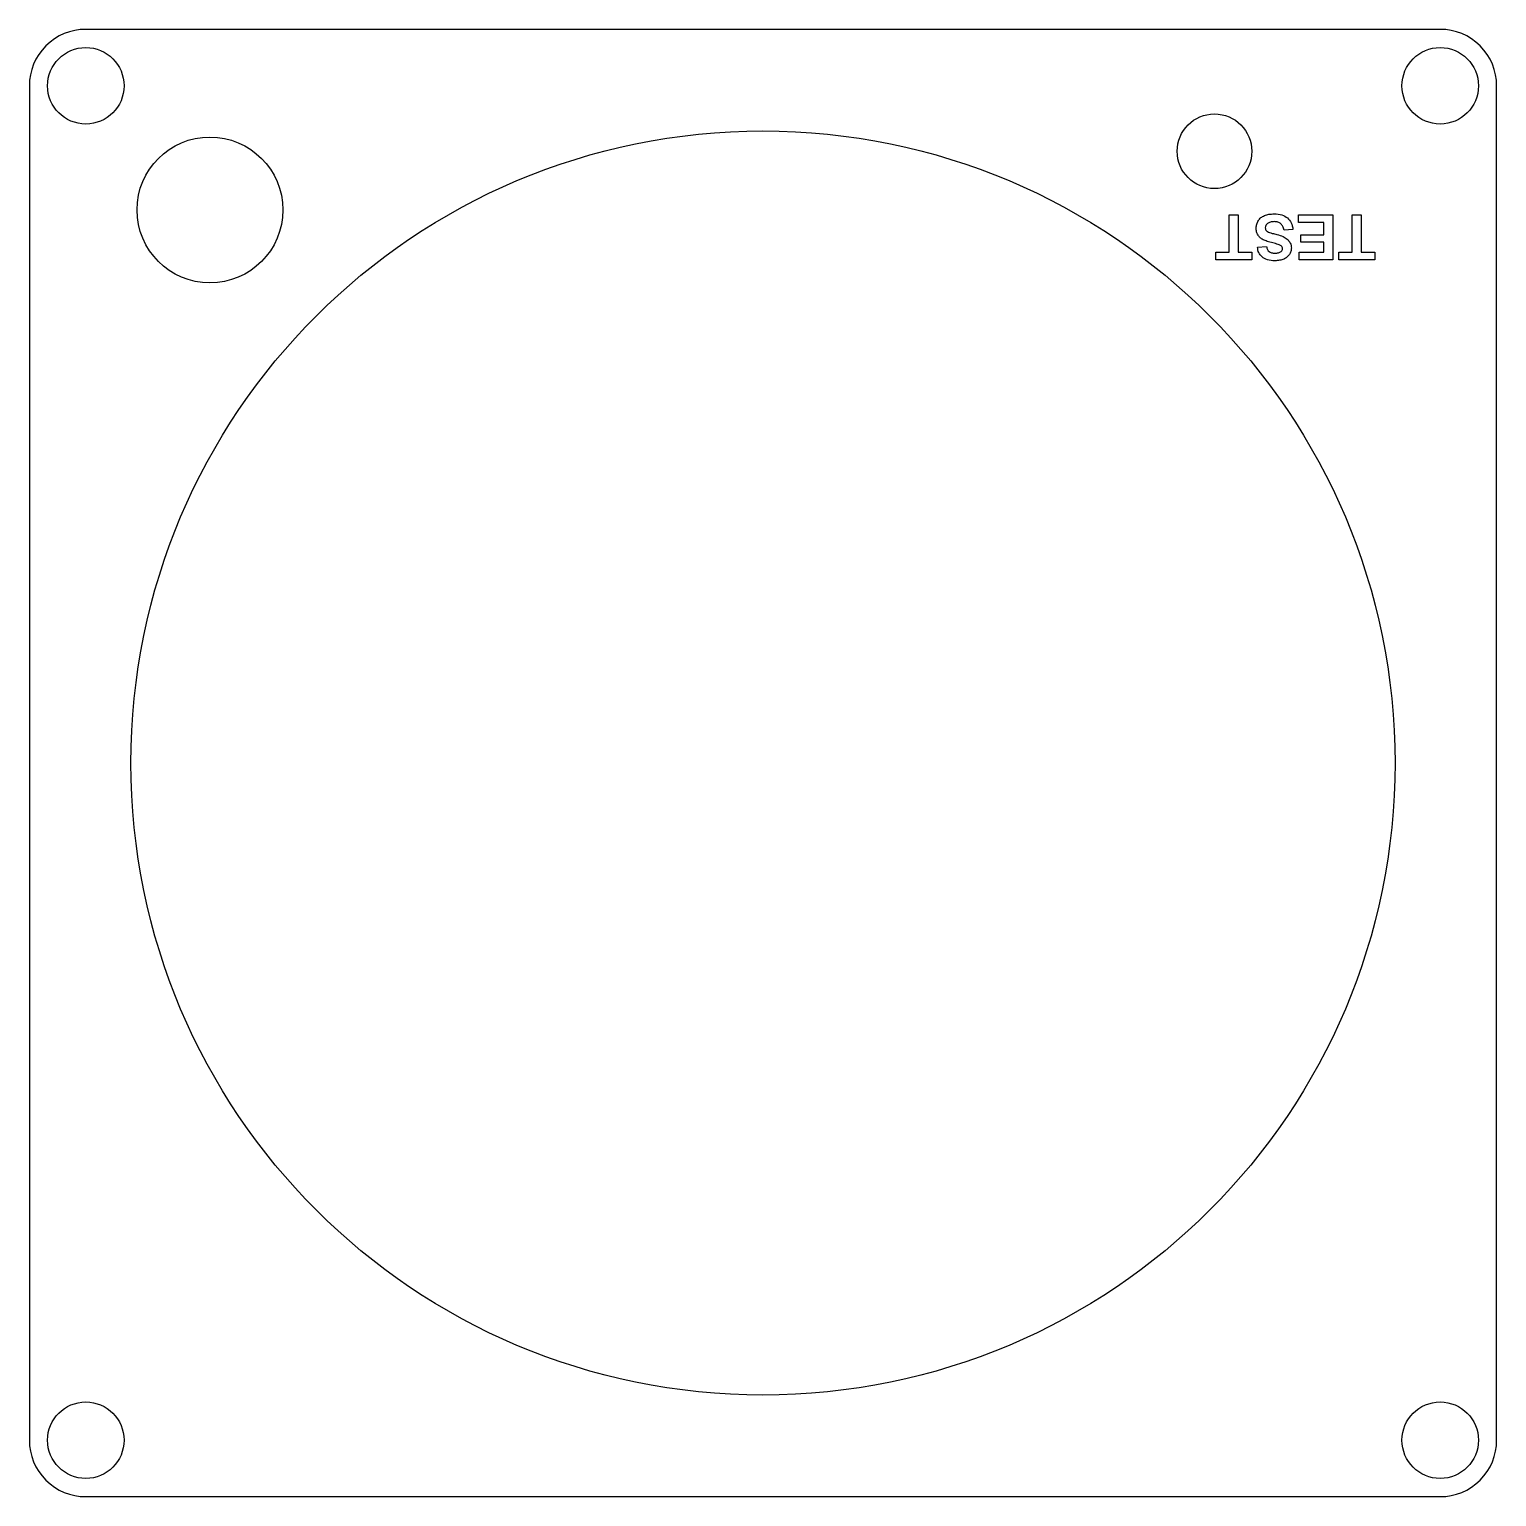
# Model space of a CAD drawing. Header units: inches. Extents: x -4.15 to -0.9, y -6.31 to -3.06.
import ezdxf

# ---------------------------------------------------------------- set-up
doc = ezdxf.new("R2010")
doc.units = ezdxf.units.IN
doc.layers.get('0').update_dxf_attribs({"linetype": 'CONTINUOUS'})

msp = doc.modelspace()

# ---------------------------------------------------------------- linework, layer by layer
for p, q in [((-1.3511, -3.5057), (-1.3708, -3.5076)), ((-1.4297, -3.5447), (-1.4095, -3.5438))]:
    msp.add_line(p, q)
msp.add_lwpolyline([(-4.025, -6.3125), (-1.025, -6.3125, 0.414214), (-0.9, -6.1875), (-0.9, -3.1875, 0.414214), (-1.025, -3.0625), (-4.025, -3.0625, 0.414214), (-4.15, -3.1875), (-4.15, -6.1875, 0.414214)], format="xyb", close=True)
for points in [[(-1.4924, -3.5564), (-1.4924, -3.4731), (-1.4722, -3.4731), (-1.4722, -3.5564), (-1.4425, -3.5564), (-1.4425, -3.5733), (-1.5221, -3.5733), (-1.5221, -3.5564)], [(-1.3391, -3.49), (-1.3391, -3.4731), (-1.2628, -3.4731), (-1.2628, -3.5733), (-1.3372, -3.5733), (-1.3372, -3.5564), (-1.2831, -3.5564), (-1.2831, -3.5341), (-1.3334, -3.5341), (-1.3334, -3.5173), (-1.2831, -3.5173), (-1.2831, -3.49)], [(-1.2201, -3.5564), (-1.2201, -3.4731), (-1.1999, -3.4731), (-1.1999, -3.5564), (-1.1701, -3.5564), (-1.1701, -3.5733), (-1.2498, -3.5733), (-1.2498, -3.5564)]]:
    msp.add_lwpolyline(points, close=True)
for centre, radius in [((-4.025, -3.1875), 0.0847), ((-1.025, -3.1875), 0.0847), ((-1.525, -3.3325), 0.0827), ((-2.525, -4.6875), 1.4), ((-3.75, -3.4625), 0.1615), ((-4.025, -6.1875), 0.0847), ((-1.025, -6.1875), 0.0847)]:
    msp.add_circle(centre, radius)
for points, knots in [([(-1.4278, -3.4862), (-1.426, -3.4838), (-1.4224, -3.479), (-1.417, -3.4763), (-1.4143, -3.475)], [0, 0, 0, 0, 0.02218988, 0.04513005, 0.04513005, 0.04513005, 0.04513005]), ([(-1.4143, -3.475), (-1.411, -3.4739), (-1.404, -3.4716), (-1.3965, -3.4714), (-1.3925, -3.4713)], [0, 0, 0, 0, 0.02591383, 0.05643147, 0.05643147, 0.05643147, 0.05643147]), ([(-1.3925, -3.4713), (-1.3867, -3.4715), (-1.3762, -3.4719), (-1.3673, -3.4775), (-1.3633, -3.4801)], [0, 0, 0, 0, 0.0430333, 0.07867656, 0.07867656, 0.07867656, 0.07867656]), ([(-1.4326, -3.5023), (-1.4324, -3.4994), (-1.432, -3.4937), (-1.4292, -3.4887), (-1.4278, -3.4862)], [0, 0, 0, 0, 0.02140001, 0.04319232, 0.04319232, 0.04319232, 0.04319232]), ([(-1.4286, -3.5182), (-1.4298, -3.5159), (-1.4322, -3.5109), (-1.4325, -3.5053), (-1.4326, -3.5023)], [0, 0, 0, 0, 0.01985926, 0.0422073, 0.0422073, 0.0422073, 0.0422073]), ([(-1.4074, -3.4925), (-1.4089, -3.4939), (-1.4116, -3.4966), (-1.4121, -3.5004), (-1.4124, -3.5022)], [0, 0, 0, 0, 0.01479784, 0.02834289, 0.02834289, 0.02834289, 0.02834289]), ([(-1.4124, -3.5022), (-1.4123, -3.5033), (-1.4121, -3.5056), (-1.4109, -3.5074), (-1.4103, -3.5083)], [0, 0, 0, 0, 0.00846033, 0.01651771, 0.01651771, 0.01651771, 0.01651771]), ([(-1.4103, -3.5083), (-1.4094, -3.5091), (-1.4072, -3.511), (-1.4045, -3.512), (-1.403, -3.5126)], [0, 0, 0, 0, 0.00937945, 0.02170527, 0.02170527, 0.02170527, 0.02170527]), ([(-1.3927, -3.4884), (-1.3956, -3.4885), (-1.4009, -3.4886), (-1.4054, -3.4913), (-1.4074, -3.4925)], [0, 0, 0, 0, 0.02192705, 0.03944712, 0.03944712, 0.03944712, 0.03944712]), ([(-1.378, -3.4931), (-1.3801, -3.4917), (-1.3845, -3.4888), (-1.3898, -3.4885), (-1.3927, -3.4884)], [0, 0, 0, 0, 0.01847364, 0.03971105, 0.03971105, 0.03971105, 0.03971105]), ([(-1.3708, -3.5076), (-1.3715, -3.5046), (-1.3726, -3.4991), (-1.3763, -3.495), (-1.378, -3.4931)], [0, 0, 0, 0, 0.02287969, 0.04188837, 0.04188837, 0.04188837, 0.04188837]), ([(-1.3633, -3.4801), (-1.3602, -3.4835), (-1.3537, -3.4908), (-1.352, -3.5005), (-1.3511, -3.5057)], [0, 0, 0, 0, 0.03432732, 0.07331065, 0.07331065, 0.07331065, 0.07331065]), ([(-1.4175, -3.5284), (-1.4198, -3.5271), (-1.4241, -3.5244), (-1.4271, -3.5203), (-1.4286, -3.5182)], [0, 0, 0, 0, 0.01954453, 0.03856928, 0.03856928, 0.03856928, 0.03856928]), ([(-1.3957, -3.5356), (-1.4, -3.5346), (-1.4075, -3.5328), (-1.4146, -3.5297), (-1.4175, -3.5284)], [0, 0, 0, 0, 0.03384193, 0.05852027, 0.05852027, 0.05852027, 0.05852027]), ([(-1.403, -3.5126), (-1.4011, -3.5132), (-1.3957, -3.5148), (-1.3903, -3.5161), (-1.3868, -3.517)], [0, 0, 0, 0, 0.01542554, 0.04263058, 0.04263058, 0.04263058, 0.04263058]), ([(-1.3771, -3.5423), (-1.3793, -3.5412), (-1.3851, -3.538), (-1.3916, -3.5366), (-1.3957, -3.5356)], [0, 0, 0, 0, 0.01863623, 0.05040486, 0.05040486, 0.05040486, 0.05040486]), ([(-1.3868, -3.517), (-1.3821, -3.5182), (-1.3739, -3.5203), (-1.3669, -3.5249), (-1.364, -3.5269)], [0, 0, 0, 0, 0.03696761, 0.06362622, 0.06362622, 0.06362622, 0.06362622]), ([(-1.3741, -3.5484), (-1.3742, -3.5473), (-1.3745, -3.5449), (-1.3762, -3.5432), (-1.3771, -3.5423)], [0, 0, 0, 0, 0.00859273, 0.01769739, 0.01769739, 0.01769739, 0.01769739]), ([(-1.364, -3.5269), (-1.3613, -3.5298), (-1.356, -3.5355), (-1.3551, -3.5432), (-1.3547, -3.5471)], [0, 0, 0, 0, 0.02919646, 0.05771647, 0.05771647, 0.05771647, 0.05771647]), ([(-1.4197, -3.5667), (-1.4225, -3.5637), (-1.4283, -3.5575), (-1.4292, -3.549), (-1.4297, -3.5447)], [0, 0, 0, 0, 0.03070269, 0.06302035, 0.06302035, 0.06302035, 0.06302035]), ([(-1.3913, -3.575), (-1.397, -3.5749), (-1.4072, -3.5746), (-1.4159, -3.5692), (-1.4197, -3.5667)], [0, 0, 0, 0, 0.04232462, 0.07634122, 0.07634122, 0.07634122, 0.07634122]), ([(-1.4095, -3.5438), (-1.409, -3.5461), (-1.4082, -3.5503), (-1.4052, -3.5535), (-1.4039, -3.5549)], [0, 0, 0, 0, 0.01764385, 0.03210761, 0.03210761, 0.03210761, 0.03210761]), ([(-1.4039, -3.5549), (-1.4022, -3.5559), (-1.3982, -3.5581), (-1.3937, -3.5582), (-1.3911, -3.5583)], [0, 0, 0, 0, 0.01501877, 0.03413102, 0.03413102, 0.03413102, 0.03413102]), ([(-1.3716, -3.5715), (-1.3746, -3.5725), (-1.381, -3.5747), (-1.3877, -3.5749), (-1.3913, -3.575)], [0, 0, 0, 0, 0.02384155, 0.05112675, 0.05112675, 0.05112675, 0.05112675]), ([(-1.3911, -3.5583), (-1.3884, -3.5582), (-1.3835, -3.558), (-1.3792, -3.5557), (-1.3773, -3.5546)], [0, 0, 0, 0, 0.02009988, 0.03670798, 0.03670798, 0.03670798, 0.03670798]), ([(-1.3773, -3.5546), (-1.3764, -3.5538), (-1.3745, -3.5521), (-1.3742, -3.5497), (-1.3741, -3.5484)], [0, 0, 0, 0, 0.00922484, 0.0183544, 0.0183544, 0.0183544, 0.0183544]), ([(-1.3591, -3.5614), (-1.3607, -3.5635), (-1.3641, -3.5678), (-1.3691, -3.5703), (-1.3716, -3.5715)], [0, 0, 0, 0, 0.02008502, 0.04138753, 0.04138753, 0.04138753, 0.04138753]), ([(-1.3547, -3.5471), (-1.3549, -3.5496), (-1.3553, -3.5547), (-1.3578, -3.5591), (-1.3591, -3.5614)], [0, 0, 0, 0, 0.01901827, 0.03842666, 0.03842666, 0.03842666, 0.03842666])]:
    msp.add_open_spline(points, degree=3, knots=knots)

doc.saveas('drawing.dxf')
